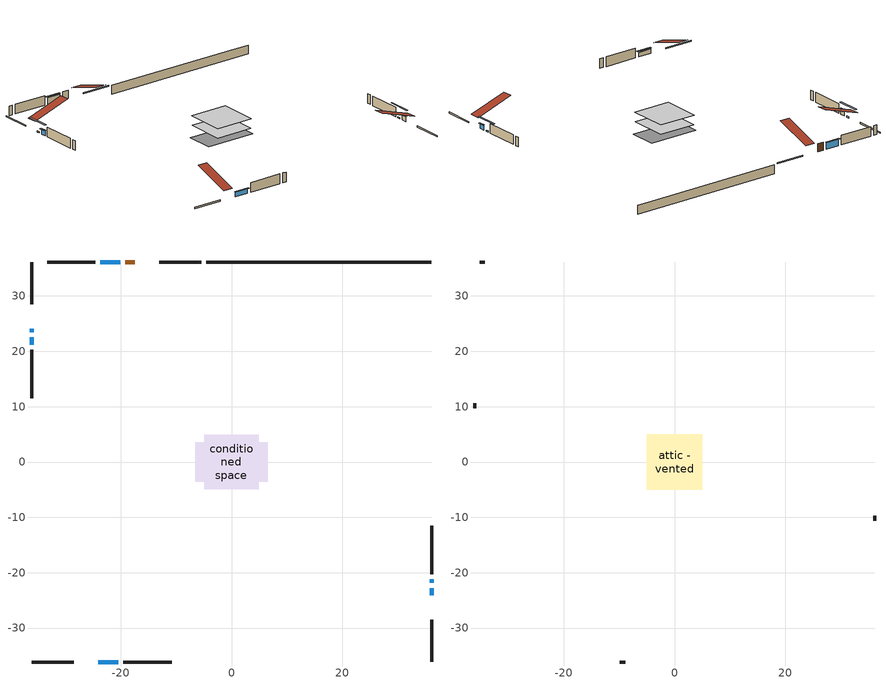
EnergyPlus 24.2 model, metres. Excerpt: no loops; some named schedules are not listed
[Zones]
conditioned space
 floor adiabatic (AdiabaticFloorConstruction): -4.94,-4.94 -4.94,4.94 4.94,4.94 4.94,-4.94 z0.61
 floor foundation (Slab1 construction): -6.57,-3.59 -6.57,3.59 6.57,3.59 6.57,-3.59 z-1.68
 wall outside (RimJoist1 construction): -5.45,36.12 -13.07,36.12 / -36.12,-36.12 -28.5,-36.12 / -36.12,36.12 -36.12,28.5 / 36.12,-36.12 36.12,-28.5 z0.61:0.91
 wall outside (AdiabaticWallConstruction 1): -17.48,36.12 -19.19,36.12 z0.61:2.64
 wall outside (AdiabaticWallConstruction): 36.12,-24.09 36.12,-22.78 / -36.12,22.5 -36.12,21.2 z0.61:1.83; -36.12,24.09 -36.12,23.43 / 36.12,-21.85 36.12,-21.2 z0.61:0.92; -20.12,36.12 -23.67,36.12 z0.61:2.27; -24.09,-36.12 -20.46,-36.12 z0.61:1.74
 wall outside (Wall1 construction): -24.6,36.12 -33.32,36.12 / -19.54,-36.12 -10.81,-36.12 / -36.12,20.27 -36.12,11.54 / 36.12,-20.27 36.12,-11.54 z0.61:3.05
 wall foundation (FoundationWall1 construction): -4.52,36.12,-1.68 -4.52,36.12,0.61 32.06,36.12,0.61 32.06,36.12,0.51 36.12,36.12,0.51 36.12,36.12,-1.68
 window (WindowConstruction): 36.12,-24.08 36.12,-22.78 z0.61:1.83
 window (WindowConstruction 5): -36.12,24.08 -36.12,23.43 z0.61:0.91
 window (WindowConstruction 1): -20.12,36.12 -23.67,36.12 z0.61:2.27
 window (WindowConstruction 2): -24.08,-36.12 -20.46,-36.12 z0.61:1.74
 window (WindowConstruction 3): -36.12,22.5 -36.12,21.2 z0.61:1.83
 window (WindowConstruction 4): 36.12,-21.85 36.12,-21.2 z0.61:0.91
 door (Door): -17.49,36.12 -19.19,36.12 z0.61:2.64
 ceiling adiabatic (AdiabaticFloorConstruction): 4.94,-4.94 4.94,4.94 -4.94,4.94 -4.94,-4.94 z0.61
attic - vented
 floor to conditioned space (Floor1 construction Reversed): -4.99,-4.99 -4.99,4.99 4.99,4.99 4.99,-4.99 z3.05
 wall outside (Wall2 construction): -34.25,36.12 -35.19,36.12 / -9.88,-36.12 -8.94,-36.12 / -36.12,10.62 -36.12,9.67 / 36.12,-10.62 36.12,-9.67 z0.61:3.05
 roof outside (Roof1 construction): -16.56,36.12,3.05 -16.56,26.41,6.29 -14,26.41,6.29 -14,36.12,3.05; -25.01,-36.12,3.05 -25.01,-26.41,6.29 -27.57,-26.41,6.29 -27.57,-36.12,3.05; -36.12,25.01,3.05 -26.41,25.01,6.29 -26.41,27.57,6.29 -36.12,27.57,3.05; 36.12,-25.01,3.05 26.41,-25.01,6.29 26.41,-27.57,6.29 36.12,-27.57,3.05
shading: 36.12,-22.58 36.12,-24.29 36.54,-24.29 36.54,-22.58 z2.03; -36.12,20.79 -36.12,26.72 -36.54,26.72 -36.54,20.79 z3.55; -23.87,36.12 -19.92,36.12 -19.92,36.54 -23.87,36.54 z2.47; -20.26,-36.12 -24.29,-36.12 -24.29,-36.54 -20.26,-36.54 z1.94; -36.12,21 -36.12,22.7 -36.54,22.7 -36.54,21 z2.03; 36.12,-18.56 36.12,-24.49 36.54,-24.49 36.54,-18.56 z3.55
[Building]
Building 1: Terrain=Suburbs
[Site:Location]
Winnipeg Intl AP_MB: Latitude {deg}=49.91; Longitude {deg}=-97.24; Time Zone {hr}=-6; Elevation {m}=239; Keep Site Location Information=Yes
[Site:GroundTemperature:Shallow]
-2.46526, -5.11642, -5.32873, -4.07063, 0.979979, 6.00706, 10.3653, 13.1261, 13.3606, 11.1152, 6.8681, 1.99523
[Site:WaterMainsTemperature]
Calculation Method=Schedule; Temperature Schedule=mains temperature schedule
[Material] Roughness=Rough; Thermal Absorptance=0.9
Name | Thickness {m} | Conductivity {W/m-K} | Density {kg/m3} | Specific Heat {J/kg-K} | Solar Absorptance | Visible Absorptance
asphalt or fiberglass shingles | 0.00635 | 0.162714 | 1121.4 | 1465.45 | 0.84 | 0.84
ceiling loosefill ins | 0.0846667 | 0.0480833 | 16.02 | 1046.75 | 0.7 | 0.7
ceiling stud and cavity | 0.1397 | 0.0871837 | 65.682 | 1177.47 | 0.7 | 0.7
concrete 4.0 in. | 0.1016 | 1.803125 | 2242.8 | 837.4 | 0.7 | 0.7
concrete 8.0 in. | 0.2032 | 1.803125 | 2242.8 | 837.4 | 0.7 | 0.7
door material | 0.04445 | 0.053851 | 512.64 | 1214.23 | 0.7 | 0.7
exterior vertical ins | 0.0366079 | 0.029427 | 32.04 | 1214.23 | 0.7 | 0.7
floor covering | 0.0127 | 0.0433444 | 54.468 | 1339.84 | 0.6 | 0.6
floor rigid ins; wall rigid ins | 0.512978 | 0.029427 | 32.04 | 1214.23 | 0.7 | 0.7
floor stud and cavity | 0.1397 | 1.75129 | 37.0049 | 1207.88 | 0.7 | 0.7
furniture material conditioned space 1 | 0.1524 | 0.115458 | 640.8 | 1214.23 | 0.6 | 0.6
gypsum board | 0.0127 | 0.160291 | 801 | 837.4 | 0.6 | 0.6
gypsum board 1 | 0.0127 | 0.160291 | 801 | 837.4 | 0.7 | 0.7
osb sheathing 0.5 in. | 0.0127 | 0.115458 | 512.64 | 1214.23 | 0.7 | 0.7
osb sheathing 0.75 in. | 0.01905 | 0.115458 | 512.64 | 1214.23 | 0.7 | 0.7
osb sheathing 2.0 in. | 0.0508 | 0.115458 | 512.64 | 1214.23 | 0.7 | 0.7
rim joist stud and cavity | 0.0508 | 0.0448274 | 125.044 | 1163.47 | 0.6 | 0.6
wall stud and cavity | 0.1397 | 0.300532 | 139.0536 | 1170.24 | 0.7 | 0.7
wall stud and cavity 1 | 0.0889 | 6.1454 | 50.32683 | 1063.81 | 0.6 | 0.6
wall stud and cavity 2 | 0.0889 | 0.380278 | 52.3479 | 1209.89 | 0.7 | 0.7
wall stud and cavity 3 | 0.0889 | 0.391764 | 83.0341 | 1211.67 | 0.7 | 0.7
wood siding | 0.0254 | 0.102417 | 544.68 | 1172.36 | 0.4 | 0.4
wood siding 1 | 0.00254 | 0.102417 | 544.68 | 1172.36 | 0.4 | 0.4
wood siding 2; wood siding 3; wood siding 4 | 0.0254 | 0.102417 | 544.68 | 1172.36 | 0.7 | 0.7
[WindowMaterial:SimpleGlazingSystem]
Name | U-Factor {W/m2-K} | Solar Heat Gain Coefficient
WindowMaterial | 1.69886 | 0.56
WindowMaterial 1 | 1.69999 | 0.58
WindowMaterial 2 | 1.80674 | 0.56
WindowMaterial 3 | 1.78176 | 0.56
WindowMaterial 4 | 3.24952 | 0.43
[Construction]
AdiabaticFloorConstruction: floor stud and cavity, floor rigid ins, osb sheathing 0.75 in., floor covering
AdiabaticWallConstruction: wood siding 3, wall rigid ins, wall stud and cavity 2, gypsum board
AdiabaticWallConstruction 1: wood siding 4, wall rigid ins, wall stud and cavity 2, gypsum board
Door: door material
Floor1 construction Reversed: gypsum board, ceiling stud and cavity, ceiling loosefill ins
FoundationWall1 construction: concrete 8.0 in., gypsum board 1
furniture construction conditioned space 1: furniture material conditioned space 1
PartitionWallConstruction: gypsum board, wall stud and cavity 3, gypsum board
RimJoist1 construction: wood siding 2, osb sheathing 2.0 in., rim joist stud and cavity
Roof1 construction: asphalt or fiberglass shingles
Slab1 construction: concrete 4.0 in.
Wall1 construction: wood siding, osb sheathing 0.5 in., wall stud and cavity, gypsum board
Wall2 construction: wood siding 1, wall stud and cavity 1
WindowConstruction: WindowMaterial
WindowConstruction 1: WindowMaterial 1
WindowConstruction 2: WindowMaterial 2
WindowConstruction 3: WindowMaterial 3
WindowConstruction 4; WindowConstruction 5: WindowMaterial 4
[Zone] Multiplier=1; Part of Total Floor Area=Yes
Name | Volume {m3}
attic - vented | 52.3335
conditioned space | 480
[Space]
Name | Zone | Volume {m3}
attic - vented 1 | attic - vented | 52.3335
conditioned space 1 | conditioned space | 480
[ZoneInfiltration:EffectiveLeakageArea]
infil attic - vented 1: Zone or Space=attic - vented 1; Schedule=Always On Discrete; Effective Air Leakage Area {cm2}=3317.67; Stack Coefficient=0.000394799; Wind Coefficient=1.34248e-05
[ZoneMixing]
whole house fan mix: Zone or Space=attic - vented; Schedule=Always On Continuous; Design Flow Rate Calculation Method=Flow/Zone; Design Flow Rate {m3/s}=0; Source Zone or Space=conditioned space
[SurfaceProperty:ExposedFoundationPerimeter]
Slab1: Exposed Perimeter Calculation Method=TotalExposedPerimeter; Total Exposed Perimeter {m}=40.641
[InternalMass] Zone or ZoneList=conditioned space; Space or SpaceList=conditioned space 1
Name | Construction | Surface Area {m2}
furniture mass conditioned space 1 | furniture construction conditioned space 1 | 76.8
partition wall mass | PartitionWallConstruction | 192
[Lights]
interior lighting: Zone or ZoneList or Space or SpaceList=conditioned space 1; Schedule=interior lighting schedule; Design Level Calculation Method=LightingLevel; Lighting Level {W}=343.2; Return Air Fraction=0; Fraction Radiant=0.6; Fraction Visible=0.2; Fraction Replaceable=1
[People]
occupants: Zone or ZoneList or Space or SpaceList=conditioned space 1; Number of People Schedule=occupants schedule; Number of People Calculation Method=People; Number of People=3; Fraction Radiant=0.314171; Sensible Heat Fraction=0.56303; Activity Level Schedule=occupants activity schedule; Carbon Dioxide Generation Rate {m3/s-W}=0; Enable ASHRAE 55 Comfort Warnings=No; Mean Radiant Temperature Calculation Type=EnclosureAveraged
[ElectricEquipment] Zone or ZoneList or Space or SpaceList=conditioned space 1; Design Level Calculation Method=EquipmentLevel
Name | Schedule | Design Level {W} | Fraction Latent | Fraction Radiant | Fraction Lost
clothes dryer | clothes dryer schedule | 140.772 | 0.015 | 0.081 | 0.85
clothes washer | clothes washer schedule | 32.1985 | 0.03 | 0.162 | 0.7
cooking range | cooking range schedule | 215.147 | 0.08 | 0.432 | 0.2
dishwasher | dishwasher schedule | 66.8632 | 0.3 | 0.18 | 0.4
fridge | fridge schedule | 72.9452 | 0 | 0.6 | 0
mech vent house fan | mech vent house fan schedule | 10 | 0 | 0 | 1
mech vent house fan cfis | mech vent house fan cfis schedule | 0 | 0 | 0 | 0
misc plug loads | misc plug loads schedule | 494.7 | 0.045 | 0.513 | 0.1
whole house fan | Always On Discrete | 0 | 0 | 0 | 1
[OtherEquipment] Zone or ZoneList or Space or SpaceList=conditioned space 1; Design Level Calculation Method=EquipmentLevel
Name | Fuel Type | Schedule | Design Level {W} | Fraction Latent | Fraction Radiant | Fraction Lost
clothes dryer 1 | Electricity | clothes dryer schedule | 0 | 0.015 | 0.081 | 0.85
cooking range 1 | Electricity | cooking range schedule | 0 | 0.08 | 0.432 | 0.2
general water use latent | None | general water use schedule | 62.594 | 1 | 0 | 0
general water use sensible | None | general water use schedule | -61.6891 | 0 | 0.6 | 0
mech vent house fan latent load | None | Always On Discrete | 0 | 1 | 0 | 0
mech vent house fan sensible load | None | Always On Discrete | 0 | 0 | 0 | 0
water heater energy adjustment1 | NaturalGas | Always On Discrete | 0.01 | 0 | 0 | 1
[ZoneInfiltration:DesignFlowRate] Zone or ZoneList or Space or SpaceList=conditioned space 1; Schedule=Always On Discrete; Design Flow Rate Calculation Method=Flow/Zone; Design Flow Rate {m3/s}=0
infil flow; natural vent flow; whole house fan flow
[AvailabilityManager:Scheduled]
central ac and furnace airloop Availability Manager: Schedule=Always On Discrete
[Foundation:Kiva]
Foundation Kiva 1: Initial Indoor Air Temperature {C}=21; Wall Height Above Grade {m}=0.609996; Wall Depth Below Slab {m}=0.2032; Custom Block Material Name 1=exterior vertical ins; Custom Block Depth 1 {m}=2.28999; Custom Block X Position 1 {m}=0.2159; Custom Block Z Position 1 {m}=0
[Foundation:Kiva:Settings]
Soil Conductivity {W/m-K}=0.849921; Soil Density {kg/m3}=1842.3; Soil Specific Heat {J/kg-K}=418.7; Ground Solar Absorptivity=0.9; Ground Thermal Absorptivity=0.9; Ground Surface Roughness {m}=0.03; Far-Field Width {m}=40; Deep-Ground Boundary Condition=ZeroFlux; Deep-Ground Depth {m}=40; Minimum Cell Dimension {m}=0.2; Maximum Cell Growth Coefficient=3; Simulation Timestep=Timestep
[Exterior:Lights]
exterior lighting: Schedule=exterior lighting schedule; Design Level {W}=75.6
[EnergyManagementSystem:GlobalVariable]
central_ac_and_furnace_airloop_Fan_RTF
infil_program_Qfan
infil_program_Qinf
natural_vent_program_Qnv
natural_vent_program_Qwhf
[EnergyManagementSystem:Sensor]
Name | Output:Variable or Output:Meter Index Key | Output:Variable or Output:Meter
airflow_gain | infil flow | Infiltration Sensible Heat Gain Energy
airflow_gain_1 | natural vent flow | Infiltration Sensible Heat Gain Energy
airflow_gain_2 | whole house fan flow | Infiltration Sensible Heat Gain Energy
airflow_loss | infil flow | Infiltration Sensible Heat Loss Energy
airflow_loss_1 | natural vent flow | Infiltration Sensible Heat Loss Energy
airflow_loss_2 | whole house fan flow | Infiltration Sensible Heat Loss Energy
clg_load_cond |  | Cooling:EnergyTransfer:Zone:CONDITIONED SPACE
clg_sp_s; clg_sp_s_1 | cooling setpoint | Schedule Value
clothes_dryer_exhaust_0_sch_s | clothes dryer exhaust 0 schedule | Schedule Value
cool_season | cooling season schedule | Schedule Value
htg_load_cond |  | Heating:EnergyTransfer:Zone:CONDITIONED SPACE
htg_sp_s; htg_sp_s_1 | heating setpoint | Schedule Value
ig_ee_conv | clothes dryer | Electric Equipment Convective Heating Energy
ig_ee_conv_2 | cooking range | Electric Equipment Convective Heating Energy
ig_ee_conv_4 | fridge | Electric Equipment Convective Heating Energy
ig_ee_conv_5 | misc plug loads | Electric Equipment Convective Heating Energy
ig_ee_conv_6 | whole house fan | Electric Equipment Convective Heating Energy
ig_ee_rad | clothes dryer | Electric Equipment Radiant Heating Energy
ig_ee_rad_2 | cooking range | Electric Equipment Radiant Heating Energy
ig_ee_rad_4 | fridge | Electric Equipment Radiant Heating Energy
ig_ee_rad_5 | misc plug loads | Electric Equipment Radiant Heating Energy
ig_ee_rad_6 | whole house fan | Electric Equipment Radiant Heating Energy
ig_lgt_conv | interior lighting | Lights Convective Heating Energy
ig_lgt_rad | interior lighting | Lights Radiant Heating Energy
ig_lgt_vis | interior lighting | Lights Visible Radiation Heating Energy
ig_oe_conv | clothes dryer 1 | Other Equipment Convective Heating Energy
ig_oe_conv_1 | cooking range 1 | Other Equipment Convective Heating Energy
ig_oe_conv_2 | general water use latent | Other Equipment Convective Heating Energy
ig_oe_conv_3 | general water use sensible | Other Equipment Convective Heating Energy
ig_oe_conv_4 | water heater energy adjustment1 | Other Equipment Convective Heating Energy
ig_oe_rad | clothes dryer 1 | Other Equipment Radiant Heating Energy
ig_oe_rad_1 | cooking range 1 | Other Equipment Radiant Heating Energy
ig_oe_rad_2 | general water use latent | Other Equipment Radiant Heating Energy
ig_oe_rad_3 | general water use sensible | Other Equipment Radiant Heating Energy
ig_oe_rad_4 | water heater energy adjustment1 | Other Equipment Radiant Heating Energy
ig_ppl_conv | occupants | People Convective Heating Energy
ig_ppl_rad | occupants | People Radiant Heating Energy
im_conv | furniture mass conditioned space 1 | Surface Inside Face Convection Heat Gain Energy
im_conv_1 | partition wall mass | Surface Inside Face Convection Heat Gain Energy
im_ig | furniture mass conditioned space 1 | Surface Inside Face Internal Gains Radiation Heat Gain Energy
im_ig_1 | partition wall mass | Surface Inside Face Internal Gains Radiation Heat Gain Energy
im_lgt | furniture mass conditioned space 1 | Surface Inside Face Lights Radiation Heat Gain Energy
im_lgt_1 | partition wall mass | Surface Inside Face Lights Radiation Heat Gain Energy
im_sol | furniture mass conditioned space 1 | Surface Inside Face Solar Radiation Heat Gain Energy
im_sol_1 | partition wall mass | Surface Inside Face Solar Radiation Heat Gain Energy
im_surf | furniture mass conditioned space 1 | Surface Inside Face Net Surface Thermal Radiation Heat Gain Energy
im_surf_1 | partition wall mass | Surface Inside Face Net Surface Thermal Radiation Heat Gain Energy
mv_conv | mech vent house fan | Electric Equipment Convective Heating Energy
mv_conv_1 | mech vent house fan cfis | Electric Equipment Convective Heating Energy
mv_conv_2 | mech vent house fan latent load | Other Equipment Convective Heating Energy
mv_conv_3 | mech vent house fan sensible load | Other Equipment Convective Heating Energy
mv_rad | mech vent house fan | Electric Equipment Radiant Heating Energy
mv_rad_1 | mech vent house fan cfis | Electric Equipment Radiant Heating Energy
mv_rad_2 | mech vent house fan latent load | Other Equipment Radiant Heating Energy
mv_rad_3 | mech vent house fan sensible load | Other Equipment Radiant Heating Energy
natural_vent_s | natural vent schedule | Schedule Value
out_pb_s |  | Site Outdoor Air Barometric Pressure
out_wt_s |  | Site Outdoor Air Humidity Ratio
site_vw_s |  | Site Wind Speed
ss_back_out | Window1 | Surface Window Shortwave from Zone Back Out Window Heat Transfer Rate
ss_back_out_1 | Window10 | Surface Window Shortwave from Zone Back Out Window Heat Transfer Rate
ss_back_out_2 | Window2 | Surface Window Shortwave from Zone Back Out Window Heat Transfer Rate
ss_back_out_3 | Window4 | Surface Window Shortwave from Zone Back Out Window Heat Transfer Rate
ss_back_out_4 | Window7 | Surface Window Shortwave from Zone Back Out Window Heat Transfer Rate
ss_back_out_5 | Window8 | Surface Window Shortwave from Zone Back Out Window Heat Transfer Rate
ss_conv | Door1 | Surface Inside Face Convection Heat Gain Energy
ss_conv_1 | Window1 | Surface Inside Face Convection Heat Gain Energy
ss_conv_2 | Window10 | Surface Inside Face Convection Heat Gain Energy
ss_conv_3 | Window2 | Surface Inside Face Convection Heat Gain Energy
ss_conv_4 | Window4 | Surface Inside Face Convection Heat Gain Energy
ss_conv_5 | Window7 | Surface Inside Face Convection Heat Gain Energy
ss_conv_6 | Window8 | Surface Inside Face Convection Heat Gain Energy
ss_ig | Door1 | Surface Inside Face Internal Gains Radiation Heat Gain Energy
ss_ig_1 | Window1 | Surface Inside Face Internal Gains Radiation Heat Gain Energy
ss_ig_2 | Window10 | Surface Inside Face Internal Gains Radiation Heat Gain Energy
ss_ig_3 | Window2 | Surface Inside Face Internal Gains Radiation Heat Gain Energy
ss_ig_4 | Window4 | Surface Inside Face Internal Gains Radiation Heat Gain Energy
ss_ig_5 | Window7 | Surface Inside Face Internal Gains Radiation Heat Gain Energy
ss_ig_6 | Window8 | Surface Inside Face Internal Gains Radiation Heat Gain Energy
ss_lgt | Door1 | Surface Inside Face Lights Radiation Heat Gain Energy
ss_sol | Door1 | Surface Inside Face Solar Radiation Heat Gain Energy
ss_surf | Door1 | Surface Inside Face Net Surface Thermal Radiation Heat Gain Energy
ss_surf_1 | Window1 | Surface Inside Face Net Surface Thermal Radiation Heat Gain Energy
ss_surf_2 | Window10 | Surface Inside Face Net Surface Thermal Radiation Heat Gain Energy
ss_surf_3 | Window2 | Surface Inside Face Net Surface Thermal Radiation Heat Gain Energy
ss_surf_4 | Window4 | Surface Inside Face Net Surface Thermal Radiation Heat Gain Energy
ss_surf_5 | Window7 | Surface Inside Face Net Surface Thermal Radiation Heat Gain Energy
ss_surf_6 | Window8 | Surface Inside Face Net Surface Thermal Radiation Heat Gain Energy
ss_trans_in | Window1 | Surface Window Transmitted Solar Radiation Rate
ss_trans_in_1 | Window10 | Surface Window Transmitted Solar Radiation Rate
ss_trans_in_2 | Window2 | Surface Window Transmitted Solar Radiation Rate
ss_trans_in_3 | Window4 | Surface Window Transmitted Solar Radiation Rate
ss_trans_in_4 | Window7 | Surface Window Transmitted Solar Radiation Rate
ss_trans_in_5 | Window8 | Surface Window Transmitted Solar Radiation Rate
ss_trans_out | Window1 | Surface Inside Face Initial Transmitted Diffuse Transmitted Out Window Solar Radiation Rate
ss_trans_out_1 | Window10 | Surface Inside Face Initial Transmitted Diffuse Transmitted Out Window Solar Radiation Rate
ss_trans_out_2 | Window2 | Surface Inside Face Initial Transmitted Diffuse Transmitted Out Window Solar Radiation Rate
ss_trans_out_3 | Window4 | Surface Inside Face Initial Transmitted Diffuse Transmitted Out Window Solar Radiation Rate
ss_trans_out_4 | Window7 | Surface Inside Face Initial Transmitted Diffuse Transmitted Out Window Solar Radiation Rate
ss_trans_out_5 | Window8 | Surface Inside Face Initial Transmitted Diffuse Transmitted Out Window Solar Radiation Rate
s_conv | Floor1 | Surface Inside Face Convection Heat Gain Energy
s_conv_1 | FoundationWall1 | Surface Inside Face Convection Heat Gain Energy
s_conv_10 | Wall1:180 | Surface Inside Face Convection Heat Gain Energy
s_conv_11 | Wall1:270 | Surface Inside Face Convection Heat Gain Energy
s_conv_12 | Wall1:90 | Surface Inside Face Convection Heat Gain Energy
s_conv_2 | inferred conditioned ceiling | Surface Inside Face Convection Heat Gain Energy
s_conv_3 | inferred conditioned floor | Surface Inside Face Convection Heat Gain Energy
s_conv_4 | RimJoist1:0 | Surface Inside Face Convection Heat Gain Energy
s_conv_5 | RimJoist1:180 | Surface Inside Face Convection Heat Gain Energy
s_conv_6 | RimJoist1:270 | Surface Inside Face Convection Heat Gain Energy
s_conv_7 | RimJoist1:90 | Surface Inside Face Convection Heat Gain Energy
s_conv_8 | Slab1 | Surface Inside Face Convection Heat Gain Energy
s_conv_9 | Wall1:0 | Surface Inside Face Convection Heat Gain Energy
s_ig | Floor1 | Surface Inside Face Internal Gains Radiation Heat Gain Energy
s_ig_1 | FoundationWall1 | Surface Inside Face Internal Gains Radiation Heat Gain Energy
s_ig_10 | Wall1:180 | Surface Inside Face Internal Gains Radiation Heat Gain Energy
s_ig_11 | Wall1:270 | Surface Inside Face Internal Gains Radiation Heat Gain Energy
s_ig_12 | Wall1:90 | Surface Inside Face Internal Gains Radiation Heat Gain Energy
s_ig_2 | inferred conditioned ceiling | Surface Inside Face Internal Gains Radiation Heat Gain Energy
s_ig_3 | inferred conditioned floor | Surface Inside Face Internal Gains Radiation Heat Gain Energy
s_ig_4 | RimJoist1:0 | Surface Inside Face Internal Gains Radiation Heat Gain Energy
s_ig_5 | RimJoist1:180 | Surface Inside Face Internal Gains Radiation Heat Gain Energy
s_ig_6 | RimJoist1:270 | Surface Inside Face Internal Gains Radiation Heat Gain Energy
s_ig_7 | RimJoist1:90 | Surface Inside Face Internal Gains Radiation Heat Gain Energy
s_ig_8 | Slab1 | Surface Inside Face Internal Gains Radiation Heat Gain Energy
s_ig_9 | Wall1:0 | Surface Inside Face Internal Gains Radiation Heat Gain Energy
s_lgt | Floor1 | Surface Inside Face Lights Radiation Heat Gain Energy
s_lgt_1 | FoundationWall1 | Surface Inside Face Lights Radiation Heat Gain Energy
s_lgt_10 | Wall1:180 | Surface Inside Face Lights Radiation Heat Gain Energy
s_lgt_11 | Wall1:270 | Surface Inside Face Lights Radiation Heat Gain Energy
s_lgt_12 | Wall1:90 | Surface Inside Face Lights Radiation Heat Gain Energy
s_lgt_2 | inferred conditioned ceiling | Surface Inside Face Lights Radiation Heat Gain Energy
s_lgt_3 | inferred conditioned floor | Surface Inside Face Lights Radiation Heat Gain Energy
s_lgt_4 | RimJoist1:0 | Surface Inside Face Lights Radiation Heat Gain Energy
s_lgt_5 | RimJoist1:180 | Surface Inside Face Lights Radiation Heat Gain Energy
s_lgt_6 | RimJoist1:270 | Surface Inside Face Lights Radiation Heat Gain Energy
s_lgt_7 | RimJoist1:90 | Surface Inside Face Lights Radiation Heat Gain Energy
s_lgt_8 | Slab1 | Surface Inside Face Lights Radiation Heat Gain Energy
s_lgt_9 | Wall1:0 | Surface Inside Face Lights Radiation Heat Gain Energy
s_sol | Floor1 | Surface Inside Face Solar Radiation Heat Gain Energy
s_sol_1 | FoundationWall1 | Surface Inside Face Solar Radiation Heat Gain Energy
s_sol_10 | Wall1:180 | Surface Inside Face Solar Radiation Heat Gain Energy
s_sol_11 | Wall1:270 | Surface Inside Face Solar Radiation Heat Gain Energy
s_sol_12 | Wall1:90 | Surface Inside Face Solar Radiation Heat Gain Energy
s_sol_2 | inferred conditioned ceiling | Surface Inside Face Solar Radiation Heat Gain Energy
s_sol_3 | inferred conditioned floor | Surface Inside Face Solar Radiation Heat Gain Energy
s_sol_4 | RimJoist1:0 | Surface Inside Face Solar Radiation Heat Gain Energy
s_sol_5 | RimJoist1:180 | Surface Inside Face Solar Radiation Heat Gain Energy
s_sol_6 | RimJoist1:270 | Surface Inside Face Solar Radiation Heat Gain Energy
s_sol_7 | RimJoist1:90 | Surface Inside Face Solar Radiation Heat Gain Energy
s_sol_8 | Slab1 | Surface Inside Face Solar Radiation Heat Gain Energy
s_sol_9 | Wall1:0 | Surface Inside Face Solar Radiation Heat Gain Energy
s_surf | Floor1 | Surface Inside Face Net Surface Thermal Radiation Heat Gain Energy
s_surf_1 | FoundationWall1 | Surface Inside Face Net Surface Thermal Radiation Heat Gain Energy
s_surf_10 | Wall1:180 | Surface Inside Face Net Surface Thermal Radiation Heat Gain Energy
s_surf_11 | Wall1:270 | Surface Inside Face Net Surface Thermal Radiation Heat Gain Energy
s_surf_12 | Wall1:90 | Surface Inside Face Net Surface Thermal Radiation Heat Gain Energy
s_surf_2 | inferred conditioned ceiling | Surface Inside Face Net Surface Thermal Radiation Heat Gain Energy
s_surf_3 | inferred conditioned floor | Surface Inside Face Net Surface Thermal Radiation Heat Gain Energy
s_surf_4 | RimJoist1:0 | Surface Inside Face Net Surface Thermal Radiation Heat Gain Energy
s_surf_5 | RimJoist1:180 | Surface Inside Face Net Surface Thermal Radiation Heat Gain Energy
s_surf_6 | RimJoist1:270 | Surface Inside Face Net Surface Thermal Radiation Heat Gain Energy
s_surf_7 | RimJoist1:90 | Surface Inside Face Net Surface Thermal Radiation Heat Gain Energy
s_surf_8 | Slab1 | Surface Inside Face Net Surface Thermal Radiation Heat Gain Energy
s_surf_9 | Wall1:0 | Surface Inside Face Net Surface Thermal Radiation Heat Gain Energy
[EnergyManagementSystem:Actuator]
Name | Actuated Component Unique | Actuated Component Type | Actuated Component Control Type
fridge_schedule_act | fridge schedule | Schedule:Constant | Schedule Value
infil_flow_act | infil flow | Zone Infiltration | Air Exchange Flow Rate
mech_vent_house_fan_cfis_act | mech vent house fan cfis | ElectricEquipment | Electricity Rate
mech_vent_house_fan_latent_load_act | mech vent house fan latent load | OtherEquipment | Power Level
mech_vent_house_fan_sensible_load_act | mech vent house fan sensible load | OtherEquipment | Power Level
natural_vent_flow_act | natural vent flow | Zone Infiltration | Air Exchange Flow Rate
water_heater_ec_adj_act | water heater energy adjustment1 | OtherEquipment | Power Level
whole_house_fan_act | whole house fan | ElectricEquipment | Electricity Rate
